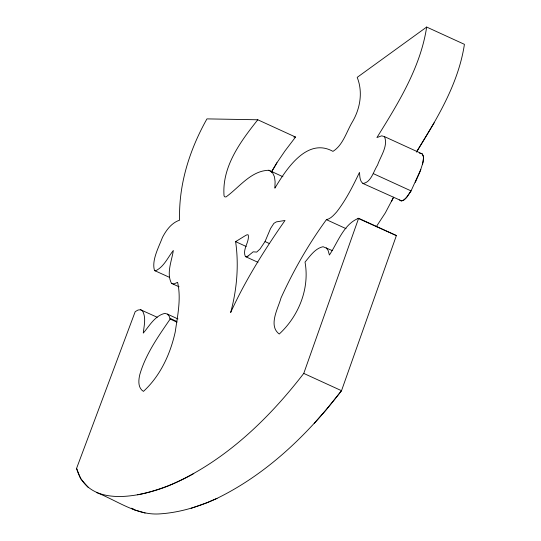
<?xml version="1.0" encoding="UTF-8"?>
<svg xmlns="http://www.w3.org/2000/svg" width="541" height="541" viewBox="0 0 541 541"><rect width="100%" height="100%" fill="white"/><g stroke="black" fill="none" stroke-linecap="round" stroke-linejoin="round"><path stroke-width="0.81" d="M416.475 151.974C437.081 118.695 458.477 83.693 464.421 44.335L426.666 27.05C420.519 67.544 398.156 103.358 376.928 137.549L381.703 135.832L384.516 136.643L422.278 153.928C424.489 157.032 423.163 161.042 422.433 164.423M395.694 235.565L396.391 235.572L358.629 218.287L303.758 373.412C267.734 420.154 223.237 462.656 168.265 485.94C139.571 497.179 87.77 508.533 76.579 468.371L135.203 311.65L138.016 310.04L140.525 309.736L157.208 317.269M396.445 235.409L341.52 390.697C307.917 434.416 266.963 473.957 217.022 498.369C198.655 506.836 178.976 512.8 158.702 513.95C135.913 515.133 116.93 500.459 96.609 492.587M420.824 169.428L411.065 190.912L406.129 197.932L404.445 199.582L401.74 200.914L362.93 183.48C359.569 181.052 359.887 176.15 359.481 172.403C352.908 186.158 346.024 199.927 336.617 212.004C333.723 215.115 330.801 218.774 326.412 219.666C308.613 244.038 293.452 270.5 280.989 297.983C278.209 308.255 267.978 325.655 279.244 334.02C298.733 316.072 309.81 288.502 305.029 262.081C310.054 256.163 314.963 248.481 323.045 246.716L332.296 250.584M247.974 256.076L253.147 251.835L256.711 252.079L260.032 248.988L265.029 241.563L270.601 228.417L273.895 223.359L276.323 221.891L285.012 220.451C264.623 249.705 245.452 279.995 230.662 312.515C236.904 289.496 239.007 265.313 235.619 241.644L245.783 235.376L247.21 234.733L248.258 234.922C249.624 242.138 242.307 249.036 245.262 256.238A13.092 3.638 -65.2 0 0 247.974 256.076M415.319 182.351L420.066 171.592L422.893 162.814L423.589 156.937L422.278 153.928L419.464 153.117M376.225 226.78L385.314 212.911L393.591 197.195M391.4 201.698L393.53 197.316M362.93 183.48C371.214 182.445 373.628 170.936 377.557 165.066C380.526 156.234 388.296 146.185 384.516 136.643M271.514 171.937L276.938 162.746L284.965 150.959L295.542 137.056L257.786 119.771L206.953 118.885C189.627 149.634 178.496 184.603 179.619 220.167C171.538 222.831 166.243 230.162 162.462 237.404C158.844 247.034 151.379 260.478 154.53 270.547L169.529 277.364M271.359 172.126L276.938 162.746M416.617 151.872L434.132 122.827M140.525 309.736L142.344 310.662C146.428 317.391 144.014 325.777 143.27 333.094C149.465 325.844 154.909 315.667 164.904 313.361L167.399 314.111L169.326 316.438L170.172 319.055C158.297 336.367 145.766 354.03 139.849 374.426C138.449 380.086 137.698 387.85 143.446 391.386C160.393 375.819 170.334 354.085 175.243 331.904C177.576 315.667 181.343 298.497 177.59 282.341L173.979 283.944L171.517 283.389C166.175 273.293 171.754 260.999 173.336 250.476C167.845 257.381 163.815 267.119 155.409 270.872L154.53 270.547M257.786 119.771C240.617 141.471 221.763 166.621 224.055 195.93L224.887 196.877L226.016 196.931C239.393 187.274 251.038 170.625 268.931 170.266L282.923 176.751M314.213 423.42L325.919 410.112L341.52 390.697L303.758 373.412M426.666 27.05L357.195 77.37C363.004 91.869 360.286 108.241 352.624 121.488C346.592 131.348 343.204 144.981 332.958 151.372C306.984 136.954 286.142 169.387 274.869 188.187L275.105 181.722L274.47 176.826L272.461 172.525L268.931 170.266M193.793 473.558C176.271 483.465 157.343 490.856 137.59 494.826M217.022 498.369L207.122 502.697L191.156 508.283M358.629 218.287C343.63 224.116 337.767 242.53 329.408 255.014L328.123 250.483L326.257 247.825M401.152 200.975L403.586 200.292L407.096 196.883L411.065 190.912L373.31 173.627M293.878 137.022L295.542 137.056M145.15 513.057L134.364 509.872L131.598 508.175M357.932 218.28L396.391 235.572M171.517 283.389L179.091 286.811M326.412 219.666L346.044 228.66M265.029 241.563L269.56 243.633M235.619 241.644L246.196 246.48M245.905 256.792L257.989 262.324M167.399 314.111L177.969 318.953M170.172 319.055L176.968 322.172M169.996 318.25L176.826 321.51M132.66 508.743L134.087 509.622M399.562 199.927L400.692 200.765M88.298 487.482L80.65 478.744L76.579 468.371"/></g></svg>
